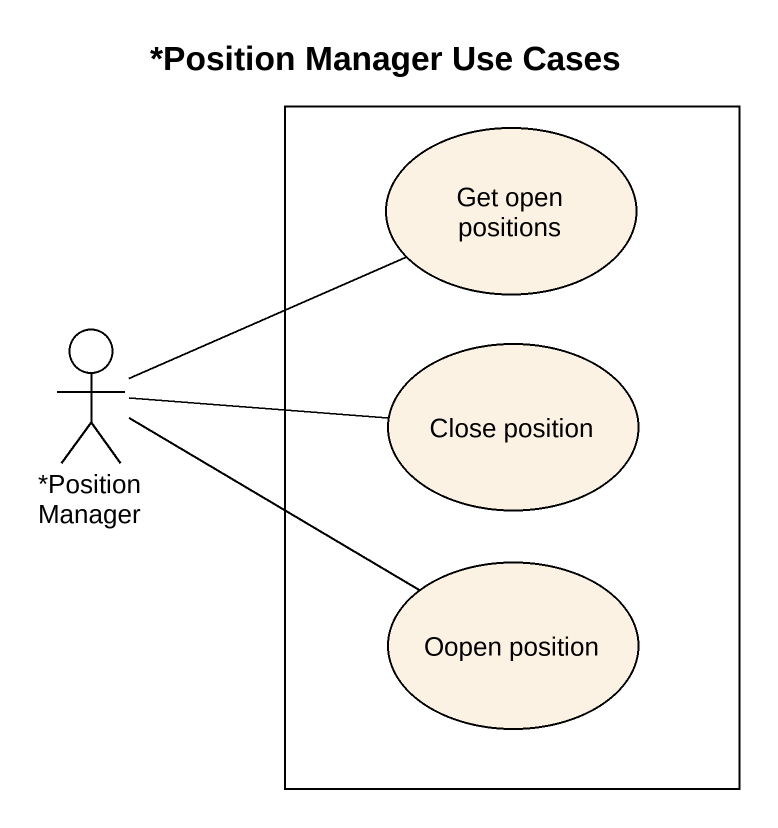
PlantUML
@startuml
title *Position Manager Use Cases
rectangle " " as rectangle1 {
  usecase "Get open positions" as Get_open_positions
  usecase "Close position" as Close_position
  usecase "Oopen position" as Oopen_position
}
actor "*Position Manager" as Position_Manager
Position_Manager -right- Get_open_positions
Position_Manager -right- Close_position
Position_Manager -right- Oopen_position
@enduml
